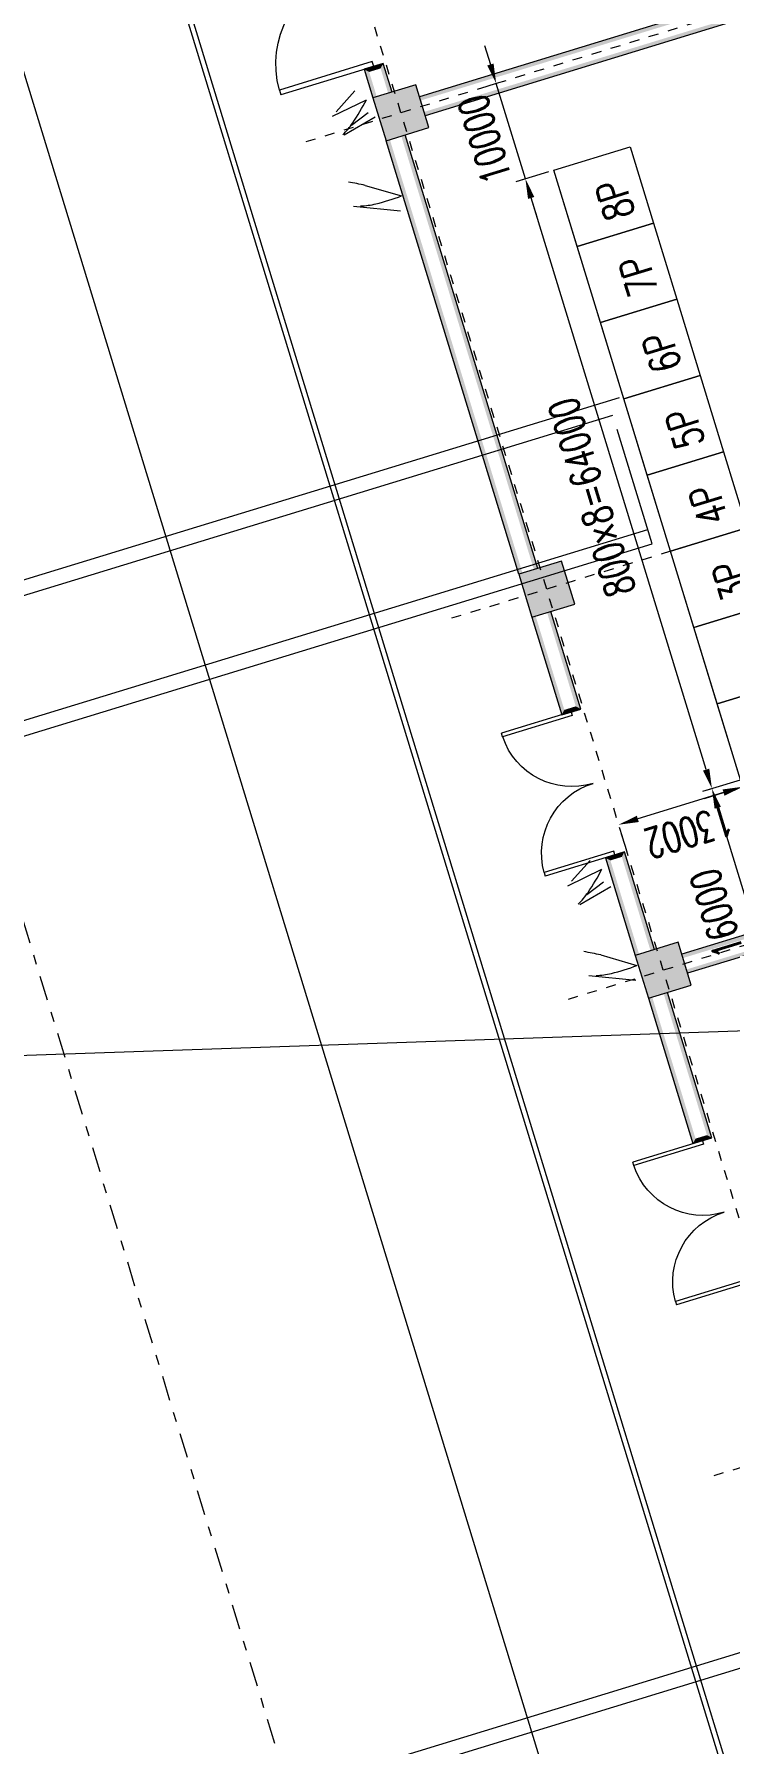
# Model space of a CAD drawing. Header units: metres. Extents: x 0 to 551036, y 0 to 1845929.
# Drawn here: x 547517.18 to 547524.16, y 1841925.04 to 1841942.19 of the extents above; entities that cross this region are included whole.
import ezdxf
from ezdxf.enums import TextEntityAlignment as Align

# ---------------------------------------------------------------- set-up
doc = ezdxf.new("R2010")
doc.units = ezdxf.units.M
doc.header["$MEASUREMENT"] = 0
for name, pattern in [('02 Xref KB1 MBTB$0$DASHDOT', [1, 0.5, -0.25, 0, -0.25]), ('02 Xref Nha dieu hanh$0$ACAD_ISO10W100', [18, 12, -3, 0, -3]), ('DOTE', [2.42, 2, -0.2, 0.02, -0.2])]:
    doc.linetypes.add(name, pattern=pattern)
doc.layers.get('Defpoints').update_dxf_attribs({"lineweight": 0})
for name, color, linetype, lineweight in [('_0', 7, 'Continuous', 0), ('BD HH1 KEM TMB$0$cay', 7, 'Continuous', 0), ('Level 10', 7, 'Continuous', 0), ('Level 54', 7, 'Continuous', 0), ('Level 58', 7, 'Continuous', 0), ('Level 62', 7, 'Continuous', 0)]:
    doc.layers.add(name, color=color, linetype=linetype, lineweight=lineweight)
doc.styles.add('_TCH_DIM_T3', font='simplex.shx', dxfattribs={"width": 0.705882, "bigfont": 'gbcbig.shx'})
doc.styles.add('SXHZ', font='simplex.shx', dxfattribs={"width": 0.6, "bigfont": 'bigfont.shx'})
doc.dimstyles.new('_TCH_ARCH&&100', dxfattribs={"dimtxt": 297.5, "dimasz": 200, "dimexe": 100, "dimexo": 300, "dimgap": 126.25, "dimtad": 1, "dimdec": 0, "dimzin": 0, "dimdsep": 46, "dimtxsty": '_TCH_DIM_T3', "dimcen": 0.09, "dimclrt": 3, "dimazin": 2, "dimtfac": 1, "dimtdec": 0, "dimtix": 1, "dimtmove": 2, "dimatfit": 3, "dimfxl": 1, "dimtolj": 1, "dimtzin": 0, "dimarcsym": 0})

# ---------------------------------------------------------------- blocks, each defined once
blk = doc.blocks.new('_FZH')
at = {"flags": 128}
blk.add_lwpolyline([(-5, -5), (5, -5), (5, 5), (-5, 5), (-5, -5)], close=True, dxfattribs=at)
blk.add_solid([(-5, -5), (5, -5), (-5, 5), (5, 5)])
blk = doc.blocks.new('$DorLib2D$00000002')
for p, q in [((-5, 0), (-5, 4.875)), ((-4.75, 4.875), (-5, 4.875)), ((-4.75, 0), (-4.75, 4.875)), ((4.75, 0), (4.75, 4.875)), ((4.75, 4.875), (5, 4.875)), ((5, 0), (5, 4.875)), ((-5, 0), (-4.75, 0)), ((5, 0), (4.75, 0))]:
    blk.add_line(p, q)
at = {"lineweight": 13}
for centre, start, end in [((-4.875, 0), 0, 88.53072), ((4.875, 0), 91.46928, 180)]:
    blk.add_arc(centre, 4.875, start, end, dxfattribs=at)
blk = doc.blocks.new('$DorLib2D$00000001')
for p, q in [((4.5, 9.75), (5, 9.75)), ((4.5, 0), (4.5, 9.75)), ((5, 0), (5, 9.75)), ((5, 0), (4.5, 0))]:
    blk.add_line(p, q)
at = {"lineweight": 13}
blk.add_arc((4.75, 0), 9.75, 91.4693, 180, dxfattribs=at)
blk = doc.blocks.new('*D157')
at = {"transparency": 16777216}
for p, q in [((178279, 202964), (178279, 203964)), ((192279, 202964), (180279, 202964)), ((194279, 202964), (194279, 203964))]:
    blk.add_line(p, q, dxfattribs=at)
blk.add_solid([(180279, 202631), (178279, 202964), (180279, 203298)], dxfattribs=at)
at = {"transparency": 16777216, "extrusion": (0, 0, -1)}
blk.add_solid([(-192279, 203298), (-194279, 202964), (-192279, 202631)], dxfattribs=at)
at = {"layer": 'Defpoints', "transparency": 16777216}
for p in [(182179, 206174), (178279, 202964), (178279, 199964), (194279, 199964)]:
    blk.add_point(p, dxfattribs=at)
at = {"color": 3, "linetype": 'Continuous', "transparency": 16777216, "style": '_TCH_DIM_T3', "width": 0.705882}
blk.add_text('16000', height=2975, dxfattribs=at).set_placement((177679, 206174), align=Align.MIDDLE_LEFT)
blk = doc.blocks.new('*D158')
at = {"transparency": 16777216}
for p, q in [((194279, 198964), (194279, 203964)), ((196279, 202964), (256279, 202964)), ((258279, 200542), (258279, 203964))]:
    blk.add_line(p, q, dxfattribs=at)
blk.add_solid([(196279, 202631), (194279, 202964), (196279, 203298)], dxfattribs=at)
at = {"transparency": 16777216, "extrusion": (0, 0, -1)}
blk.add_solid([(-256279, 203298), (-258279, 202964), (-256279, 202631)], dxfattribs=at)
at = {"layer": 'Defpoints', "transparency": 16777216}
for p in [(226279, 205941), (258279, 202964), (258279, 197542), (194279, 195964)]:
    blk.add_point(p, dxfattribs=at)
at = {"color": 3, "linetype": 'Continuous', "transparency": 16777216, "style": '_TCH_DIM_T3', "width": 0.705882}
blk.add_text('800×8=64000', height=2975, dxfattribs=at).set_placement((215514, 205941), align=Align.MIDDLE_LEFT)
blk = doc.blocks.new('*D159')
at = {"transparency": 16777216}
for p, q in [((254279, 202964), (256279, 202964)), ((258279, 202964), (258279, 203964)), ((258279, 202964), (268279, 202964)), ((268279, 202964), (268279, 203964)), ((272279, 202964), (270279, 202964))]:
    blk.add_line(p, q, dxfattribs=at)
at = {"transparency": 16777216, "extrusion": (0, 0, -1)}
blk.add_solid([(-256279, 203298), (-258279, 202964), (-256279, 202631)], dxfattribs=at)
at = {"transparency": 16777216}
blk.add_solid([(270279, 202631), (268279, 202964), (270279, 203298)], dxfattribs=at)
at = {"layer": 'Defpoints', "transparency": 16777216}
for p in [(263279, 202964), (268279, 202964), (258279, 199964), (268279, 199964)]:
    blk.add_point(p, dxfattribs=at)
at = {"color": 3, "linetype": 'Continuous', "transparency": 16777216, "style": '_TCH_DIM_T3', "width": 0.705882}
blk.add_text('10000', height=2975, dxfattribs=at).set_placement((258779, 205714), align=Align.MIDDLE_LEFT)
blk = doc.blocks.new('*D168')
at = {"transparency": 16777216}
for p, q in [((191279, 212966), (192561, 212966)), ((193561, 201964), (193561, 210966)), ((191279, 199964), (192561, 199964))]:
    blk.add_line(p, q, dxfattribs=at)
at = {"transparency": 16777216, "extrusion": (0, 0, -1)}
blk.add_solid([(-193228, 210966), (-193561, 212966), (-193894, 210966)], dxfattribs=at)
at = {"transparency": 16777216}
blk.add_solid([(193894, 201964), (193561, 199964), (193228, 201964)], dxfattribs=at)
at = {"layer": 'Defpoints', "transparency": 16777216}
for p in [(193561, 212966), (194279, 212966), (193561, 206465), (194279, 199964)]:
    blk.add_point(p, dxfattribs=at)
at = {"color": 3, "linetype": 'Continuous', "transparency": 16777216, "style": '_TCH_DIM_T3', "width": 0.705882}
blk.add_text('13002', height=2975, rotation=90, dxfattribs=at).set_placement((190811, 201965), align=Align.MIDDLE_LEFT)
blk = doc.blocks.new('*D169')
at = {"transparency": 16777216}
for p, q in [((193561, 203964), (193561, 201964)), ((191279, 199964), (192561, 199964)), ((193561, 191964), (193561, 199964)), ((191279, 191964), (192561, 191964)), ((193561, 187964), (193561, 189964))]:
    blk.add_line(p, q, dxfattribs=at)
blk.add_solid([(193894, 201964), (193561, 199964), (193228, 201964)], dxfattribs=at)
at = {"transparency": 16777216, "extrusion": (0, 0, -1)}
blk.add_solid([(-193228, 189964), (-193561, 191964), (-193894, 189964)], dxfattribs=at)
at = {"layer": 'Defpoints', "transparency": 16777216}
for p in [(193561, 199964), (194279, 199964), (193561, 195964), (194279, 191964)]:
    blk.add_point(p, dxfattribs=at)
at = {"color": 3, "linetype": 'Continuous', "transparency": 16777216, "style": '_TCH_DIM_T3', "width": 0.705882}
blk.add_text('8000', height=2975, rotation=90, dxfattribs=at).set_placement((190811, 192264), align=Align.MIDDLE_LEFT)
blk = doc.blocks.new('C Room')
for points in [[(161178.7, 214816), (160778.7, 215216), (176028.7, 215216), (176028.7, 214816)], [(160778.7, 213216), (160778.7, 215216), (161178.7, 214816), (161178.7, 213616)], [(176428.7, 214816), (176028.7, 215216), (180528.7, 215216), (180128.7, 214816)], [(176028.7, 210716), (176028.7, 215216), (176428.7, 214816), (176428.7, 211116)], [(180528.7, 210716), (180128.7, 211116), (180128.7, 214816), (180528.7, 215216)], [(180528.7, 214816), (180528.7, 215216), (190778.7, 215216), (190378.7, 214816)], [(190778.7, 213216), (190378.7, 213616), (190378.7, 214816), (190778.7, 215216)], [(216028.7, 214816), (206178.7, 214816), (205778.7, 215216), (216028.7, 215216)], [(205778.7, 213216), (205778.7, 215216), (206178.7, 214816), (206178.7, 213616)], [(216428.7, 214816), (216028.7, 215216), (220528.7, 215216), (220128.7, 214816)], [(216028.7, 210716), (216028.7, 215216), (216428.7, 214816), (216428.7, 211116)], [(220528.7, 210716), (220128.7, 211116), (220128.7, 214816), (220528.7, 215216)], [(220528.7, 214816), (220528.7, 215216), (266028.7, 215216), (266028.7, 214816)], [(266428.7, 214816), (266028.7, 215216), (270528.7, 215216), (270128.7, 214816)], [(266028.7, 210716), (266028.7, 215216), (266428.7, 214816), (266428.7, 211116)], [(270528.7, 210716), (270128.7, 211116), (270128.7, 214816), (270528.7, 215216)], [(270528.7, 214816), (270528.7, 215216), (273528.7, 215216), (273128.7, 214816)], [(273528.7, 213216), (273128.7, 213616), (273128.7, 214816), (273528.7, 215216)], [(160778.7, 213216), (161178.7, 213616), (176028.7, 213616), (176028.7, 213216)], [(180528.7, 213216), (180528.7, 213616), (190378.7, 213616), (190778.7, 213216)], [(205778.7, 213216), (206178.7, 213616), (216028.7, 213616), (216028.7, 213216)], [(266028.7, 213216), (220528.7, 213216), (220528.7, 213616), (266028.7, 213616)], [(270528.7, 213216), (270528.7, 213616), (273128.7, 213616), (273528.7, 213216)], [(176028.7, 210716), (176428.7, 211116), (180128.7, 211116), (180528.7, 210716)], [(216028.7, 210716), (216428.7, 211116), (220128.7, 211116), (220528.7, 210716)], [(266028.7, 210716), (266428.7, 211116), (270128.7, 211116), (270528.7, 210716)], [(177278.7, 140216), (177278.7, 210716), (177678.7, 210716), (177678.7, 140216)], [(178878.7, 140216), (178878.7, 210716), (179278.7, 210716), (179278.7, 140216)], [(267278.7, 140216), (267278.7, 210716), (267678.7, 210716), (267678.7, 140216)], [(268878.7, 140216), (268878.7, 210716), (269278.7, 210716), (269278.7, 140216)]]:
    blk.add_hatch(color=256).paths.add_polyline_path(points)
at = {"linetype": 'DOTE'}
for p, q in [((128278.7, 57966, 0), (128278.7, 222966, 0)), ((178278.7, 57966, 0), (178278.7, 222966, 0)), ((218278.7, 57966, 0), (218278.7, 222966, 0)), ((268278.7, 57966, 0), (268278.7, 222966, 0)), ((68278.7, 212966, 0), (318278.7, 212966, 0))]:
    blk.add_line(p, q, dxfattribs=at)
for p, q in [((176028.7, 215216, 0), (160778.7, 215216, 0)), ((160778.7, 215216, 0), (160778.7, 213216, 0)), ((190778.7, 215216, 0), (180528.7, 215216, 0)), ((190778.7, 213216, 0), (190778.7, 215216, 0)), ((216028.7, 215216, 0), (205778.7, 215216, 0)), ((205778.7, 215216, 0), (205778.7, 213216, 0)), ((220528.7, 215216, 0), (266028.7, 215216, 0)), ((273528.7, 215216, 0), (270528.7, 215216, 0)), ((273528.7, 213216, 0), (273528.7, 215216, 0)), ((160778.7, 213216, 0), (176028.7, 213216, 0)), ((180528.7, 213216, 0), (190778.7, 213216, 0)), ((205778.7, 213216, 0), (216028.7, 213216, 0)), ((220528.7, 213216, 0), (266028.7, 213216, 0)), ((270528.7, 213216, 0), (273528.7, 213216, 0)), ((177278.7, 140216, 0), (177278.7, 210716, 0)), ((179278.7, 140216, 0), (179278.7, 210716, 0)), ((267278.7, 140216, 0), (267278.7, 210716, 0)), ((269278.7, 140216, 0), (269278.7, 210716, 0))]:
    blk.add_line(p, q)
at = {"color": 6, "elevation": 0, "flags": 128}
for points in [[(61028.7, 230716), (61028.7, 230716), (326028.7, 230716)], [(61028.7, 230216), (61028.7, 230216), (325528.7, 230216)]]:
    blk.add_lwpolyline(points, dxfattribs=at)
at = {"elevation": 0, "flags": 128}
for points in [[(194278.7, 199964.2), (202278.7, 199964.2), (202278.7, 191964.2), (194278.7, 191964.2), (194278.7, 199964.2)], [(202278.7, 199964.2), (210278.7, 199964.2), (210278.7, 191964.2), (202278.7, 191964.2), (202278.7, 199964.2)], [(210278.7, 199964.2), (218278.7, 199964.2), (218278.7, 191964.2), (210278.7, 191964.2), (210278.7, 199964.2)], [(218278.7, 199964.2), (226278.7, 199964.2), (226278.7, 191964.2), (218278.7, 191964.2), (218278.7, 199964.2)], [(226278.7, 199964.2), (234278.7, 199964.2), (234278.7, 191964.2), (226278.7, 191964.2), (226278.7, 199964.2)], [(234278.7, 199964.2), (242278.7, 199964.2), (242278.7, 191964.2), (234278.7, 191964.2), (234278.7, 199964.2)], [(242278.7, 199964.2), (250278.7, 199964.2), (250278.7, 191964.2), (242278.7, 191964.2), (242278.7, 199964.2)], [(250278.7, 199964.2), (258278.7, 199964.2), (258278.7, 191964.2), (250278.7, 191964.2), (250278.7, 199964.2)]]:
    blk.add_lwpolyline(points, close=True, dxfattribs=at)
at = {"color": 0, "lineweight": 0, "elevation": 0, "flags": 128}
blk.add_lwpolyline([(194278.7, 199964.2), (258278.7, 199964.2)], dxfattribs=at)
at = {"layer": 'Level 54', "color": 136}
for p, q in [((179961.8, 220252.3, 0), (178135.3, 215883, 0)), ((189190.5, 219647.7, 0), (189773.7, 215897.8, 0)), ((260722.5, 220252.3, 0), (258896, 215883, 0)), ((269951.1, 219647.7, 0), (270534.3, 215897.8, 0)), ((181593.3, 218522.8, 0), (179512.4, 215349.2, 0)), ((187063.6, 219055.4, 0), (187880.7, 215551.4, 0)), ((187784.6, 218074.9, 0), (188517.6, 216099.3, 0)), ((189514.9, 219156.4, 0), (190968.9, 216762.6, 0)), ((262353.9, 218522.8, 0), (260273.1, 215349.2, 0)), ((267824.2, 219055.4, 0), (268641.3, 215551.4, 0)), ((268545.2, 218074.9, 0), (269278.2, 216099.3, 0)), ((270275.6, 219156.4, 0), (271729.6, 216762.6, 0))]:
    blk.add_line(p, q, dxfattribs=at)
for centre, radius, start, end in [((155443.7, 233448.9, 0), 30109.7, 330.282384, 333.56421), ((236204.3, 233448.9, 0), 30109.7, 330.282384, 333.56421), ((202241.1, 216729, 0), 22770.5, 176.691752, 183.474089), ((187061.9, 217606.4, 0), 7566, 164.911757, 176.691752), ((193863, 222633.3, 0), 7566, 207.002244, 218.782239), ((283001.8, 216729, 0), 22770.5, 176.691752, 183.474089), ((267822.5, 217606.4, 0), 7566, 164.911757, 176.691752), ((274623.6, 222633.3, 0), 7566, 207.002244, 218.782239), ((205715.4, 232156.8, 0), 22770.5, 218.782239, 225.564575), ((286476, 232156.8, 0), 22770.5, 218.782239, 225.564575)]:
    blk.add_arc(centre, radius, start, end, dxfattribs=at)
at = {"extrusion": (0, 0, -1)}
for name, p, xscale, yscale, zscale in [('$DorLib2D$00000001', (-278528.7, 214216, 0), 1000, 1000, 1000), ('$DorLib2D$00000002', (-153278.7, 214216, 0), 1500, 1500, 1500), ('$DorLib2D$00000002', (-198278.7, 214216, 0), 1500, 1500, 1500)]:
    blk.add_blockref(name, p, dxfattribs=dict(at, xscale=xscale, yscale=yscale, zscale=zscale))
at = {"xscale": 450, "yscale": 450, "zscale": 450}
for p in [(178278.7, 212966, 0), (218278.7, 212966, 0), (268278.7, 212966, 0)]:
    blk.add_blockref('_FZH', p, dxfattribs=at)
at = {"lineweight": 0, "char_height": 3000, "attachment_point": 7, "line_spacing_factor": 0.6, "style": 'SXHZ'}
for s, insert in [('\\H1x;\\W0.75;3P', (211653.7, 193464.2, 0)), ('\\H1x;\\W0.75;4P', (219653.7, 193464.2, 0)), ('\\H1x;\\W0.75;5P', (227653.7, 193464.2, 0)), ('\\H1x;\\W0.75;6P', (235653.7, 193464.2, 0)), ('\\H1x;\\W0.75;7P', (243653.7, 193464.2, 0)), ('\\H1x;\\W0.75;8P', (251653.7, 193464.2, 0))]:
    blk.add_mtext(s, dxfattribs=dict(at, insert=insert))
for base, p1, p2, picture, middle in [((193560.8, 212966, 0), (194278.7, 199964.2, 0), (194278.7, 212966, 0), '*D168', (193560.8, 206465.1, 0)), ((193560.8, 199964.2, 0), (194278.7, 191964.2, 0), (194278.7, 199964.2, 0), '*D169', (193560.8, 195964.2, 0))]:
    dim = blk.add_linear_dim(base=base, p1=p1, p2=p2, angle=90, text='\\H1x;\\W0.705882;<>', dimstyle='_TCH_ARCH&&100', override={"dimtxt": 2975, "dimasz": 2000, "dimexe": 1000, "dimexo": 3000, "dimgap": 1262.5, "dimcen": 0.9})
    dim.commit()
    dim.dimension.update_dxf_attribs({"geometry": picture, "text_midpoint": middle})
dim = blk.add_linear_dim(base=(178278.7, 202964.2, 0), p1=(194278.7, 199964.2, 0), p2=(178278.7, 199964.2, 0), angle=180, text='\\H1x;\\W0.705882;<>', dimstyle='_TCH_ARCH&&100', override={"dimtxt": 2975, "dimasz": 2000, "dimexe": 1000, "dimexo": 3000, "dimgap": 1262.5, "dimcen": 0.9})
dim.commit()
dim.dimension.update_dxf_attribs({"geometry": '*D157', "text_midpoint": (182179.4, 206174, 0), "dimtype": 128})
dim = blk.add_linear_dim(base=(258278.7, 202964.2, 0), p1=(194278.7, 195964.2, 0), p2=(258278.7, 197542.2, 0), text='\\H1x;\\W0.705882;800×8=<>', dimstyle='_TCH_ARCH&&100', override={"dimtxt": 2975, "dimasz": 2000, "dimexe": 1000, "dimexo": 3000, "dimgap": 1262.5, "dimcen": 0.9})
dim.commit()
dim.dimension.update_dxf_attribs({"geometry": '*D158', "text_midpoint": (226278.7, 205941.1, 0), "dimtype": 128})
dim = blk.add_linear_dim(base=(268278.7, 202964.2, 0), p1=(258278.7, 199964.2, 0), p2=(268278.7, 199964.2, 0), text='\\H1x;\\W0.705882;<>', dimstyle='_TCH_ARCH&&100', override={"dimtxt": 2975, "dimasz": 2000, "dimexe": 1000, "dimexo": 3000, "dimgap": 1262.5, "dimcen": 0.9})
dim.commit()
dim.dimension.update_dxf_attribs({"geometry": '*D159', "text_midpoint": (263278.7, 202964.2, 0)})
blk = doc.blocks.new('Substation')
at = {"linetype": '02 Xref Nha dieu hanh$0$ACAD_ISO10W100', "elevation": 0}
blk.add_lwpolyline([(3138910.824, 2123552.341), (3138925.824, 2123552.341)], dxfattribs=at)
at = {"layer": 'BD HH1 KEM TMB$0$cay', "linetype": 'ByBlock', "lineweight": 13}
blk.add_line((3139138.083, 2123598.794, 0), (3138737.324, 2123598.794, 0), dxfattribs=at)
at = {"layer": 'Level 58', "color": 4, "linetype": '02 Xref KB1 MBTB$0$DASHDOT', "ltscale": 5}
blk.add_line((3139619.324, 2123623.794, 0), (3138479.324, 2123623.794, 0), dxfattribs=at)
at = {"layer": 'Level 62'}
for p, q in [((3138910.824, 2123889.893, 0), (3138910.824, 2123552.341, 0)), ((3138912.324, 2123890.514, 0), (3138912.324, 2123552.341, 0)), ((3138924.324, 2123890.514, 0), (3138924.324, 2123552.341, 0)), ((3138925.824, 2123889.893, 0), (3138925.824, 2123551.178, 0))]:
    blk.add_line(p, q, dxfattribs=at)
at = {"layer": 'Level 62', "lineweight": 13}
for p, q in [((3138800.324, 2123548.794, 0), (3138800.324, 2123728.572, 0)), ((3138801.824, 2123548.794, 0), (3138801.824, 2123728.572, 0))]:
    blk.add_line(p, q, dxfattribs=at)
at = {"xscale": 0.001, "yscale": 0.001, "zscale": 0.001}
blk.add_blockref('C Room', (3138691.296, 2123350.828, 0), dxfattribs=at)

msp = doc.modelspace()

# ---------------------------------------------------------------- block references
at = {"layer": '_0', "xscale": 0.1, "yscale": 0.1, "zscale": 0.1, "rotation": 107.0123114188912}
msp.add_blockref('Substation', (842423.72785, 1603911.5666), dxfattribs=at)

# ---------------------------------------------------------------- next in the draw order: linework, layer by layer
at = {"layer": 'Level 10', "color": 5, "linetype": 'Continuous', "lineweight": 0}
msp.add_line((547493, 1841931.12), (547530.61, 1841932.41), dxfattribs=at)

doc.saveas('drawing.dxf')
